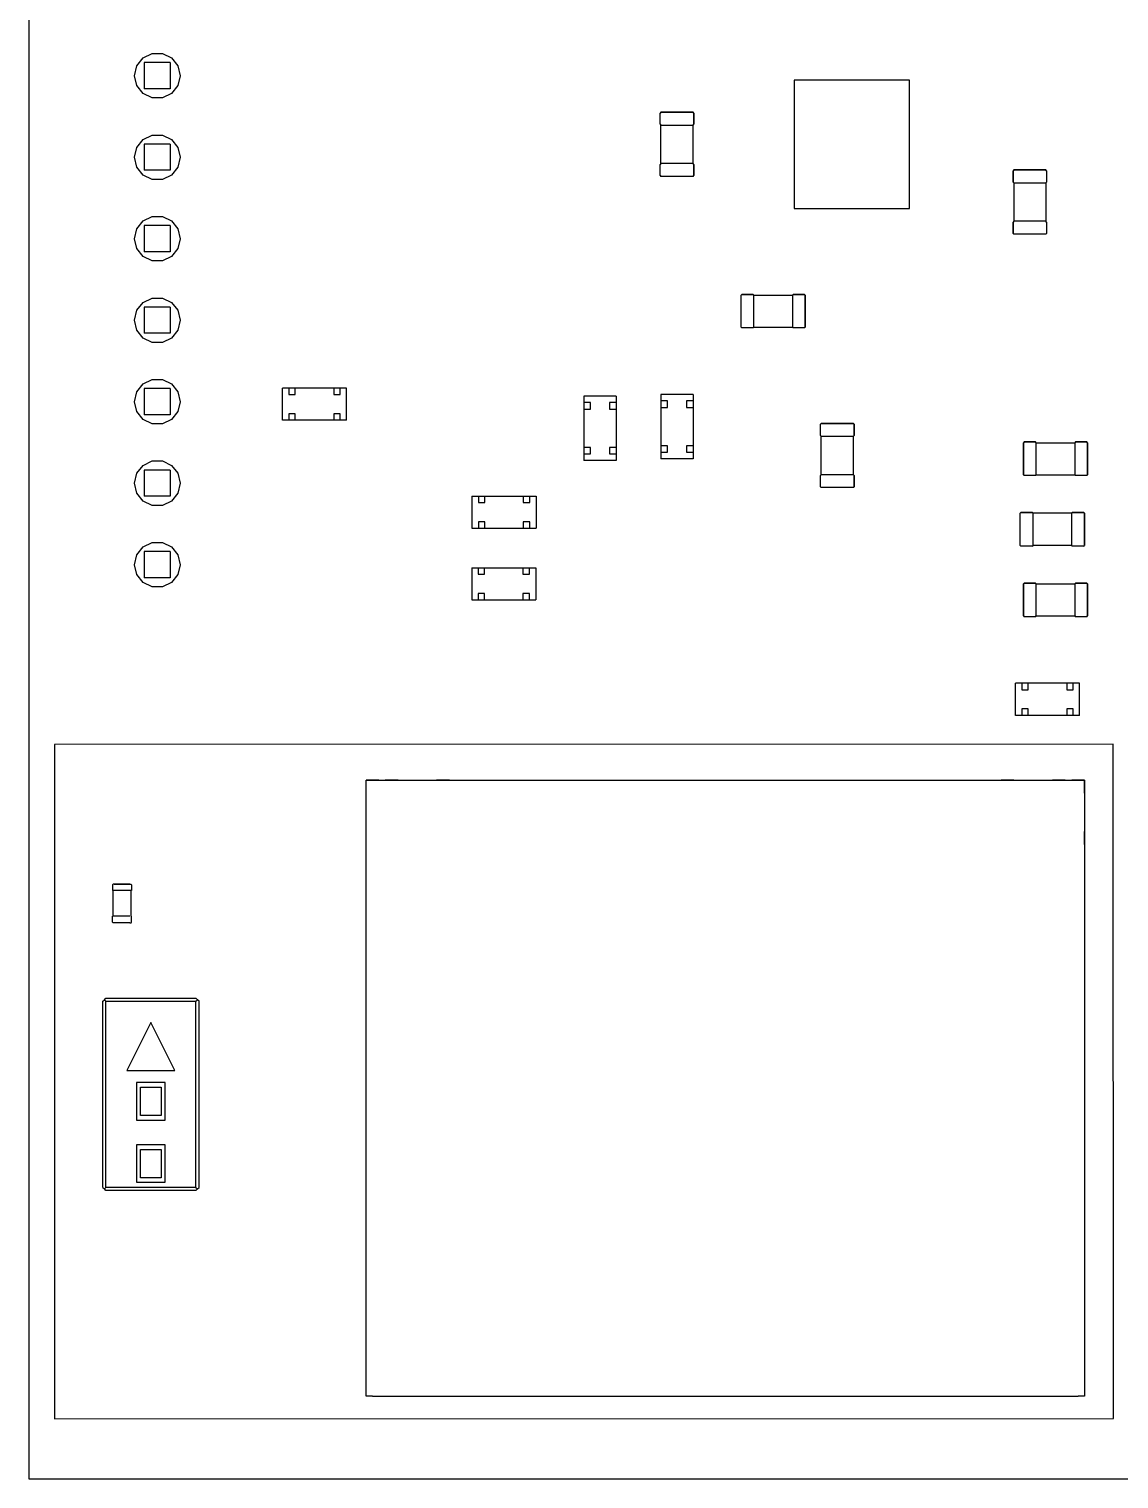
# Model space of a CAD drawing. Header units: millimetres. Extents: x -50 to 227, y -72 to 118.
# Drawn here: x 0 to 16.99, y -51.61 to -29.01 of the extents above; entities that cross this region are included whole.
import ezdxf

# ---------------------------------------------------------------- set-up
doc = ezdxf.new("R2010")
doc.units = ezdxf.units.MM
doc.layers.add('VISIBLE', color=7, linetype='Continuous')

msp = doc.modelspace()

# ---------------------------------------------------------------- linework, layer by layer
at = {"layer": 'VISIBLE'}
for points in [[(0, -21.61), (0, -51.61)], [(2.355, -29.741), (2.32, -29.895), (2.221, -30.019), (2.079, -30.087), (1.921, -30.087), (1.779, -30.019), (1.68, -29.895), (1.645, -29.741), (1.68, -29.587), (1.779, -29.464), (1.921, -29.395), (2.079, -29.395), (2.221, -29.464), (2.32, -29.587), (2.355, -29.741)], [(2.203, -29.537), (1.796, -29.537)], [(1.796, -29.537), (1.796, -29.944)], [(2.203, -29.537), (2.203, -29.944)], [(13.725, -29.81), (11.925, -29.81)], [(11.925, -29.81), (11.925, -31.81)], [(13.725, -31.81), (13.725, -29.81)], [(2.203, -29.944), (1.796, -29.944)], [(9.85, -30.31), (9.838, -30.322)], [(9.85, -30.31), (9.838, -30.322)], [(9.838, -30.498), (9.838, -30.322)], [(9.838, -30.498), (9.85, -30.51)], [(10.35, -30.31), (9.85, -30.31)], [(9.85, -30.31), (10.35, -30.31)], [(10.362, -30.322), (10.35, -30.31)], [(10.362, -30.322), (10.35, -30.31)], [(10.35, -30.51), (10.362, -30.498)], [(10.362, -30.498), (10.362, -30.322)], [(10.362, -30.322), (10.362, -30.498)], [(2.355, -31.011), (2.32, -31.165), (2.221, -31.289), (2.079, -31.357), (1.921, -31.357), (1.779, -31.289), (1.68, -31.165), (1.645, -31.011), (1.68, -30.857), (1.779, -30.734), (1.921, -30.665), (2.079, -30.665), (2.221, -30.734), (2.32, -30.857), (2.355, -31.011)], [(9.85, -31.11), (9.85, -30.51)], [(9.85, -30.51), (10.35, -30.51)], [(10.35, -31.11), (10.35, -30.51)], [(2.203, -30.807), (1.796, -30.807)], [(1.796, -30.807), (1.796, -31.214)], [(2.203, -30.807), (2.203, -31.214)], [(9.85, -31.11), (9.838, -31.122)], [(9.85, -31.11), (9.838, -31.122)], [(9.838, -31.298), (9.838, -31.122)], [(10.35, -31.11), (9.85, -31.11)], [(10.362, -31.122), (10.35, -31.11)], [(10.362, -31.122), (10.35, -31.11)], [(10.362, -31.298), (10.362, -31.122)], [(10.362, -31.122), (10.362, -31.298)], [(2.203, -31.214), (1.796, -31.214)], [(9.838, -31.298), (9.85, -31.31)], [(10.35, -31.31), (9.85, -31.31)], [(10.35, -31.31), (10.362, -31.298)], [(15.35, -31.21), (15.338, -31.222)], [(15.35, -31.21), (15.338, -31.222)], [(15.338, -31.222), (15.338, -31.398)], [(15.338, -31.398), (15.338, -31.222)], [(15.338, -31.398), (15.35, -31.41)], [(15.85, -31.21), (15.35, -31.21)], [(15.35, -31.21), (15.85, -31.21)], [(15.35, -31.41), (15.35, -32.01)], [(15.35, -31.41), (15.85, -31.41)], [(15.862, -31.222), (15.85, -31.21)], [(15.862, -31.222), (15.85, -31.21)], [(15.85, -31.41), (15.862, -31.398)], [(15.85, -31.41), (15.85, -32.01)], [(15.862, -31.222), (15.862, -31.398)], [(11.925, -31.81), (13.725, -31.81)], [(2.355, -32.281), (2.32, -32.435), (2.221, -32.559), (2.079, -32.627), (1.921, -32.627), (1.779, -32.559), (1.68, -32.435), (1.645, -32.281), (1.68, -32.127), (1.779, -32.004), (1.921, -31.935), (2.079, -31.935), (2.221, -32.004), (2.32, -32.127), (2.355, -32.281)], [(2.203, -32.077), (1.796, -32.077)], [(1.796, -32.077), (1.796, -32.484)], [(2.203, -32.077), (2.203, -32.484)], [(15.35, -32.01), (15.338, -32.022)], [(15.35, -32.01), (15.338, -32.022)], [(15.338, -32.022), (15.338, -32.198)], [(15.338, -32.198), (15.338, -32.022)], [(15.85, -32.01), (15.35, -32.01)], [(15.862, -32.022), (15.85, -32.01)], [(15.862, -32.022), (15.85, -32.01)], [(15.862, -32.022), (15.862, -32.198)], [(15.338, -32.198), (15.35, -32.21)], [(15.85, -32.21), (15.35, -32.21)], [(15.85, -32.21), (15.862, -32.198)], [(2.203, -32.484), (1.796, -32.484)], [(2.355, -33.551), (2.32, -33.705), (2.221, -33.829), (2.079, -33.897), (1.921, -33.897), (1.779, -33.829), (1.68, -33.705), (1.645, -33.551), (1.68, -33.397), (1.779, -33.274), (1.921, -33.205), (2.079, -33.205), (2.221, -33.274), (2.32, -33.397), (2.355, -33.551)], [(11.112, -33.148), (11.1, -33.16)], [(11.112, -33.148), (11.1, -33.16)], [(11.1, -33.66), (11.1, -33.16)], [(11.288, -33.148), (11.112, -33.148)], [(11.112, -33.148), (11.288, -33.148)], [(11.3, -33.16), (11.288, -33.148)], [(11.3, -33.16), (11.288, -33.148)], [(11.3, -33.16), (11.9, -33.16)], [(11.3, -33.66), (11.3, -33.16)], [(11.912, -33.148), (11.9, -33.16)], [(11.912, -33.148), (11.9, -33.16)], [(11.9, -33.16), (11.9, -33.66)], [(12.088, -33.148), (11.912, -33.148)], [(11.912, -33.148), (12.088, -33.148)], [(12.1, -33.16), (12.088, -33.148)], [(12.1, -33.16), (12.088, -33.148)], [(12.1, -33.16), (12.1, -33.66)], [(12.1, -33.66), (12.1, -33.16)], [(2.203, -33.347), (1.796, -33.347)], [(1.796, -33.347), (1.796, -33.754)], [(2.203, -33.347), (2.203, -33.754)], [(11.1, -33.66), (11.112, -33.672)], [(11.288, -33.672), (11.3, -33.66)], [(11.3, -33.66), (11.9, -33.66)], [(11.9, -33.66), (11.912, -33.672)], [(12.088, -33.672), (12.1, -33.66)], [(2.203, -33.754), (1.796, -33.754)], [(11.288, -33.672), (11.112, -33.672)], [(12.088, -33.672), (11.912, -33.672)], [(2.355, -34.821), (2.32, -34.975), (2.221, -35.099), (2.079, -35.167), (1.921, -35.167), (1.779, -35.099), (1.68, -34.975), (1.645, -34.821), (1.68, -34.667), (1.779, -34.544), (1.921, -34.475), (2.079, -34.475), (2.221, -34.544), (2.32, -34.667), (2.355, -34.821)], [(2.203, -34.617), (1.796, -34.617)], [(1.796, -34.617), (1.796, -35.024)], [(2.203, -34.617), (2.203, -35.024)], [(4.05, -34.61), (3.95, -34.61)], [(3.95, -35.11), (3.95, -34.61)], [(4.93, -34.61), (3.97, -34.61)], [(4.2, -34.61), (3.97, -34.61)], [(4.05, -34.61), (4.05, -34.71)], [(4.05, -34.71), (4.15, -34.71)], [(4.75, -34.61), (4.15, -34.61)], [(4.15, -34.71), (4.15, -34.61)], [(4.93, -34.61), (4.7, -34.61)], [(4.75, -34.61), (4.75, -34.71)], [(4.75, -34.71), (4.85, -34.71)], [(4.95, -34.61), (4.85, -34.61)], [(4.85, -34.71), (4.85, -34.61)], [(4.95, -35.11), (4.95, -34.61)], [(8.65, -34.735), (8.65, -34.835)], [(9.15, -34.735), (8.65, -34.735)], [(8.65, -34.755), (8.65, -34.985)], [(9.15, -34.735), (9.15, -34.835)], [(9.85, -34.71), (9.85, -34.81)], [(10.35, -34.71), (9.85, -34.71)], [(9.85, -34.73), (9.85, -34.96)], [(10.35, -34.71), (10.35, -34.81)], [(2.203, -35.024), (1.796, -35.024)], [(4.05, -35.01), (4.05, -35.11)], [(4.15, -35.01), (4.05, -35.01)], [(4.15, -35.11), (4.15, -35.01)], [(4.75, -35.01), (4.75, -35.11)], [(4.85, -35.01), (4.75, -35.01)], [(4.85, -35.11), (4.85, -35.01)], [(8.65, -34.835), (8.65, -34.935)], [(8.75, -34.835), (8.65, -34.835)], [(8.65, -34.935), (8.75, -34.935)], [(8.65, -34.935), (8.65, -35.535)], [(8.75, -34.935), (8.75, -34.835)], [(9.05, -34.835), (9.05, -34.935)], [(9.15, -34.835), (9.05, -34.835)], [(9.05, -34.935), (9.15, -34.935)], [(9.15, -34.835), (9.15, -34.935)], [(9.15, -34.935), (9.15, -35.535)], [(9.85, -34.81), (9.85, -34.91)], [(9.95, -34.81), (9.85, -34.81)], [(9.85, -34.91), (9.95, -34.91)], [(9.85, -34.91), (9.85, -35.51)], [(9.95, -34.91), (9.95, -34.81)], [(10.25, -34.81), (10.25, -34.91)], [(10.35, -34.81), (10.25, -34.81)], [(10.25, -34.91), (10.35, -34.91)], [(10.35, -34.81), (10.35, -34.91)], [(10.35, -34.91), (10.35, -35.51)], [(4.05, -35.11), (3.95, -35.11)], [(4.15, -35.11), (4.05, -35.11)], [(4.75, -35.11), (4.15, -35.11)], [(4.85, -35.11), (4.75, -35.11)], [(4.95, -35.11), (4.85, -35.11)], [(12.35, -35.16), (12.338, -35.172)], [(12.35, -35.16), (12.338, -35.172)], [(12.338, -35.348), (12.338, -35.172)], [(12.85, -35.16), (12.35, -35.16)], [(12.35, -35.16), (12.85, -35.16)], [(12.862, -35.172), (12.85, -35.16)], [(12.862, -35.172), (12.85, -35.16)], [(12.862, -35.348), (12.862, -35.172)], [(12.862, -35.172), (12.862, -35.348)], [(9.85, -35.46), (9.85, -35.69)], [(12.338, -35.348), (12.35, -35.36)], [(12.35, -35.96), (12.35, -35.36)], [(12.35, -35.36), (12.85, -35.36)], [(12.85, -35.36), (12.862, -35.348)], [(12.85, -35.96), (12.85, -35.36)], [(15.512, -35.448), (15.5, -35.46)], [(15.512, -35.448), (15.5, -35.46)], [(15.5, -35.46), (15.5, -35.96)], [(15.5, -35.96), (15.5, -35.46)], [(15.688, -35.448), (15.512, -35.448)], [(15.512, -35.448), (15.688, -35.448)], [(15.7, -35.46), (15.688, -35.448)], [(15.7, -35.46), (15.688, -35.448)], [(15.7, -35.46), (16.3, -35.46)], [(15.7, -35.96), (15.7, -35.46)], [(16.312, -35.448), (16.3, -35.46)], [(16.312, -35.448), (16.3, -35.46)], [(16.3, -35.46), (16.3, -35.96)], [(16.488, -35.448), (16.312, -35.448)], [(16.312, -35.448), (16.488, -35.448)], [(16.5, -35.46), (16.488, -35.448)], [(16.5, -35.46), (16.488, -35.448)], [(16.5, -35.46), (16.5, -35.96)], [(16.5, -35.96), (16.5, -35.46)], [(8.65, -35.485), (8.65, -35.715)], [(8.65, -35.535), (8.65, -35.635)], [(8.75, -35.535), (8.65, -35.535)], [(8.65, -35.635), (8.75, -35.635)], [(8.65, -35.635), (8.65, -35.735)], [(8.75, -35.635), (8.75, -35.535)], [(9.15, -35.535), (9.05, -35.535)], [(9.05, -35.535), (9.05, -35.635)], [(9.05, -35.635), (9.15, -35.635)], [(9.15, -35.535), (9.15, -35.635)], [(9.15, -35.635), (9.15, -35.735)], [(9.85, -35.51), (9.85, -35.61)], [(9.95, -35.51), (9.85, -35.51)], [(9.85, -35.61), (9.95, -35.61)], [(9.85, -35.61), (9.85, -35.71)], [(9.95, -35.61), (9.95, -35.51)], [(10.35, -35.51), (10.25, -35.51)], [(10.25, -35.51), (10.25, -35.61)], [(10.25, -35.61), (10.35, -35.61)], [(10.35, -35.51), (10.35, -35.61)], [(10.35, -35.61), (10.35, -35.71)], [(2.355, -36.091), (2.32, -36.245), (2.221, -36.369), (2.079, -36.437), (1.921, -36.437), (1.779, -36.369), (1.68, -36.245), (1.645, -36.091), (1.68, -35.937), (1.779, -35.814), (1.921, -35.745), (2.079, -35.745), (2.221, -35.814), (2.32, -35.937), (2.355, -36.091)], [(2.203, -35.887), (1.796, -35.887)], [(1.796, -35.887), (1.796, -36.294)], [(2.203, -35.887), (2.203, -36.294)], [(9.15, -35.735), (8.65, -35.735)], [(10.35, -35.71), (9.85, -35.71)], [(12.35, -35.96), (12.338, -35.972)], [(12.35, -35.96), (12.338, -35.972)], [(12.338, -36.148), (12.338, -35.972)], [(12.338, -36.148), (12.35, -36.16)], [(12.85, -35.96), (12.35, -35.96)], [(12.862, -35.972), (12.85, -35.96)], [(12.862, -35.972), (12.85, -35.96)], [(12.85, -36.16), (12.862, -36.148)], [(12.862, -36.148), (12.862, -35.972)], [(12.862, -35.972), (12.862, -36.148)], [(15.5, -35.96), (15.512, -35.972)], [(15.688, -35.972), (15.512, -35.972)], [(15.688, -35.972), (15.7, -35.96)], [(15.7, -35.96), (16.3, -35.96)], [(16.3, -35.96), (16.312, -35.972)], [(16.488, -35.972), (16.312, -35.972)], [(16.488, -35.972), (16.5, -35.96)], [(2.203, -36.294), (1.796, -36.294)], [(6.905, -36.293), (6.905, -36.793)], [(6.905, -36.293), (7.005, -36.293)], [(6.925, -36.293), (7.155, -36.293)], [(7.005, -36.293), (7.105, -36.293)], [(7.005, -36.293), (7.005, -36.393)], [(7.105, -36.293), (7.705, -36.293)], [(7.105, -36.393), (7.105, -36.293)], [(7.655, -36.293), (7.885, -36.293)], [(7.705, -36.293), (7.805, -36.293)], [(7.705, -36.293), (7.705, -36.393)], [(7.805, -36.293), (7.905, -36.293)], [(7.805, -36.393), (7.805, -36.293)], [(7.905, -36.293), (7.905, -36.793)], [(12.85, -36.16), (12.35, -36.16)], [(7.005, -36.393), (7.105, -36.393)], [(7.705, -36.393), (7.805, -36.393)], [(15.462, -36.548), (15.45, -36.56)], [(15.462, -36.548), (15.45, -36.56)], [(15.45, -37.06), (15.45, -36.56)], [(15.638, -36.548), (15.462, -36.548)], [(15.462, -36.548), (15.638, -36.548)], [(15.65, -36.56), (15.638, -36.548)], [(15.65, -36.56), (15.638, -36.548)], [(16.25, -36.56), (15.65, -36.56)], [(15.65, -37.06), (15.65, -36.56)], [(16.262, -36.548), (16.25, -36.56)], [(16.262, -36.548), (16.25, -36.56)], [(16.25, -36.56), (16.25, -37.06)], [(16.438, -36.548), (16.262, -36.548)], [(16.262, -36.548), (16.438, -36.548)], [(16.45, -36.56), (16.438, -36.548)], [(16.45, -36.56), (16.438, -36.548)], [(16.45, -37.06), (16.45, -36.56)], [(16.45, -36.56), (16.45, -37.06)], [(6.905, -36.793), (7.005, -36.793)], [(7.105, -36.693), (7.005, -36.693)], [(7.005, -36.693), (7.005, -36.793)], [(7.005, -36.793), (7.105, -36.793)], [(7.105, -36.793), (7.105, -36.693)], [(7.105, -36.793), (7.705, -36.793)], [(7.705, -36.693), (7.705, -36.793)], [(7.805, -36.693), (7.705, -36.693)], [(7.705, -36.793), (7.805, -36.793)], [(7.805, -36.793), (7.805, -36.693)], [(7.805, -36.793), (7.905, -36.793)], [(2.355, -37.361), (2.32, -37.515), (2.221, -37.639), (2.079, -37.707), (1.921, -37.707), (1.779, -37.639), (1.68, -37.515), (1.645, -37.361), (1.68, -37.207), (1.779, -37.084), (1.921, -37.015), (2.079, -37.015), (2.221, -37.084), (2.32, -37.207), (2.355, -37.361)], [(2.203, -37.157), (1.796, -37.157)], [(1.796, -37.157), (1.796, -37.564)], [(2.203, -37.157), (2.203, -37.564)], [(15.45, -37.06), (15.462, -37.072)], [(15.638, -37.072), (15.462, -37.072)], [(15.638, -37.072), (15.65, -37.06)], [(16.25, -37.06), (15.65, -37.06)], [(16.25, -37.06), (16.262, -37.072)], [(16.438, -37.072), (16.262, -37.072)], [(16.438, -37.072), (16.45, -37.06)], [(6.9, -37.41), (6.9, -37.91)], [(6.9, -37.41), (7, -37.41)], [(6.92, -37.41), (7.15, -37.41)], [(7, -37.41), (7.1, -37.41)], [(7, -37.41), (7, -37.51)], [(7, -37.51), (7.1, -37.51)], [(7.1, -37.41), (7.7, -37.41)], [(7.1, -37.51), (7.1, -37.41)], [(7.65, -37.41), (7.88, -37.41)], [(7.7, -37.41), (7.8, -37.41)], [(7.7, -37.41), (7.7, -37.51)], [(7.7, -37.51), (7.8, -37.51)], [(7.8, -37.41), (7.9, -37.41)], [(7.8, -37.51), (7.8, -37.41)], [(7.9, -37.41), (7.9, -37.91)], [(2.203, -37.564), (1.796, -37.564)], [(15.512, -37.648), (15.5, -37.66)], [(15.512, -37.648), (15.5, -37.66)], [(15.5, -37.66), (15.5, -38.16)], [(15.5, -38.16), (15.5, -37.66)], [(15.688, -37.648), (15.512, -37.648)], [(15.512, -37.648), (15.688, -37.648)], [(15.7, -37.66), (15.688, -37.648)], [(15.7, -37.66), (15.688, -37.648)], [(15.7, -37.66), (16.3, -37.66)], [(15.7, -38.16), (15.7, -37.66)], [(16.312, -37.648), (16.3, -37.66)], [(16.312, -37.648), (16.3, -37.66)], [(16.3, -37.66), (16.3, -38.16)], [(16.488, -37.648), (16.312, -37.648)], [(16.312, -37.648), (16.488, -37.648)], [(16.5, -37.66), (16.488, -37.648)], [(16.5, -37.66), (16.488, -37.648)], [(16.5, -37.66), (16.5, -38.16)], [(16.5, -38.16), (16.5, -37.66)], [(6.9, -37.91), (7, -37.91)], [(7.1, -37.81), (7, -37.81)], [(7, -37.81), (7, -37.91)], [(7, -37.91), (7.1, -37.91)], [(7.1, -37.91), (7.1, -37.81)], [(7.1, -37.91), (7.7, -37.91)], [(7.7, -37.81), (7.7, -37.91)], [(7.8, -37.81), (7.7, -37.81)], [(7.7, -37.91), (7.8, -37.91)], [(7.8, -37.91), (7.8, -37.81)], [(7.8, -37.91), (7.9, -37.91)], [(15.5, -38.16), (15.512, -38.172)], [(15.688, -38.172), (15.512, -38.172)], [(15.688, -38.172), (15.7, -38.16)], [(15.7, -38.16), (16.3, -38.16)], [(16.3, -38.16), (16.312, -38.172)], [(16.488, -38.172), (16.312, -38.172)], [(16.488, -38.172), (16.5, -38.16)], [(15.475, -39.21), (15.375, -39.21)], [(15.375, -39.71), (15.375, -39.21)], [(16.355, -39.21), (15.395, -39.21)], [(15.625, -39.21), (15.395, -39.21)], [(15.475, -39.21), (15.475, -39.31)], [(15.475, -39.31), (15.575, -39.31)], [(16.175, -39.21), (15.575, -39.21)], [(15.575, -39.31), (15.575, -39.21)], [(16.355, -39.21), (16.125, -39.21)], [(16.175, -39.21), (16.175, -39.31)], [(16.175, -39.31), (16.275, -39.31)], [(16.375, -39.21), (16.275, -39.21)], [(16.275, -39.31), (16.275, -39.21)], [(16.375, -39.71), (16.375, -39.21)], [(15.475, -39.71), (15.375, -39.71)], [(15.475, -39.61), (15.475, -39.71)], [(15.575, -39.61), (15.475, -39.61)], [(15.575, -39.71), (15.475, -39.71)], [(15.575, -39.71), (15.575, -39.61)], [(16.175, -39.71), (15.575, -39.71)], [(16.175, -39.61), (16.175, -39.71)], [(16.275, -39.61), (16.175, -39.61)], [(16.275, -39.71), (16.175, -39.71)], [(16.275, -39.71), (16.275, -39.61)], [(16.375, -39.71), (16.275, -39.71)], [(16.9, -40.16), (0.395, -40.165)], [(0.395, -40.165), (0.4, -50.67)], [(16.905, -50.665), (16.9, -40.16)], [(5.253, -40.721), (5.282, -40.721), (5.353, -40.721)], [(5.253, -50.321), (5.253, -40.721)], [(5.453, -40.721), (5.253, -40.721)], [(5.353, -40.721), (16.353, -40.721)], [(5.453, -40.721), (5.453, -40.721), (5.453, -40.721), (5.453, -40.721), (5.453, -40.721), (5.453, -40.721), (5.453, -40.721), (5.453, -40.721), (5.453, -40.721), (5.453, -40.721), (5.453, -40.721), (5.453, -40.721), (5.453, -40.721), (5.453, -40.721), (5.453, -40.721)], [(5.753, -40.721), (5.612, -40.721), (5.568, -40.721), (5.553, -40.721)], [(6.553, -40.721), (6.538, -40.721), (6.495, -40.721), (6.353, -40.721)], [(15.353, -40.721), (15.212, -40.721), (15.168, -40.721), (15.153, -40.721)], [(16.153, -40.721), (16.138, -40.721), (16.095, -40.721), (15.953, -40.721)], [(16.253, -40.721), (16.253, -40.721), (16.253, -40.721), (16.253, -40.721), (16.253, -40.721), (16.253, -40.721), (16.253, -40.721), (16.253, -40.721), (16.253, -40.721), (16.253, -40.721), (16.253, -40.721), (16.253, -40.721), (16.253, -40.721), (16.253, -40.721), (16.253, -40.721)], [(16.453, -40.721), (16.253, -40.721)], [(16.353, -40.721), (16.424, -40.721), (16.453, -40.721)], [(16.453, -40.921), (16.453, -40.899), (16.453, -40.877), (16.453, -40.855), (16.453, -40.835), (16.453, -40.815), (16.453, -40.797), (16.453, -40.78), (16.453, -40.765), (16.453, -40.752), (16.453, -40.741), (16.453, -40.733), (16.453, -40.726), (16.453, -40.723), (16.453, -40.721)], [(16.453, -40.721), (16.453, -50.321)], [(16.453, -41.721), (16.453, -41.72), (16.453, -41.716), (16.453, -41.71), (16.453, -41.702), (16.453, -41.691), (16.453, -41.678), (16.453, -41.663), (16.453, -41.646), (16.453, -41.628), (16.453, -41.608), (16.453, -41.587), (16.453, -41.566), (16.453, -41.544), (16.453, -41.521)], [(1.3, -42.35), (1.31, -42.34)], [(1.3, -42.35), (1.31, -42.34)], [(1.3, -42.35), (1.3, -42.44)], [(1.33, -42.44), (1.3, -42.44)], [(1.33, -42.34), (1.31, -42.34), (1.31, -42.34)], [(1.31, -42.84), (1.31, -42.44)], [(1.33, -42.34), (1.57, -42.34)], [(1.57, -42.34), (1.33, -42.34)], [(1.57, -42.44), (1.33, -42.44)], [(1.57, -42.34), (1.59, -42.34), (1.59, -42.34)], [(1.6, -42.44), (1.57, -42.44)], [(1.59, -42.34), (1.6, -42.35)], [(1.59, -42.34), (1.6, -42.35)], [(1.59, -42.84), (1.59, -42.44)], [(1.6, -42.35), (1.6, -42.44)], [(1.33, -42.84), (1.3, -42.84)], [(1.3, -42.93), (1.3, -42.84)], [(1.31, -42.94), (1.3, -42.93)], [(1.33, -42.84), (1.31, -42.84)], [(1.57, -42.84), (1.33, -42.84)], [(1.57, -42.84), (1.33, -42.84)], [(1.59, -42.94), (1.6, -42.93)], [(1.6, -42.93), (1.6, -42.84)], [(1.33, -42.94), (1.31, -42.94), (1.31, -42.94)], [(1.57, -42.94), (1.33, -42.94)], [(1.57, -42.94), (1.59, -42.94), (1.59, -42.94)], [(1.15, -44.165), (1.175, -44.14)], [(1.15, -47.065), (1.15, -44.165)], [(1.175, -44.14), (1.2, -44.115)], [(1.2, -44.165), (1.175, -44.14)], [(1.2, -44.115), (2.6, -44.115)], [(1.2, -47.065), (1.2, -44.165)], [(1.2, -44.165), (2.6, -44.165)], [(2.625, -44.14), (2.6, -44.115)], [(2.6, -44.165), (2.625, -44.14)], [(2.6, -47.065), (2.6, -44.165)], [(2.65, -44.165), (2.625, -44.14)], [(2.65, -47.065), (2.65, -44.165)], [(1.9, -44.495), (1.525, -45.245)], [(2.275, -45.245), (1.9, -44.495)], [(2.275, -45.245), (1.9, -44.495)], [(1.525, -45.245), (2.275, -45.245)], [(2.124, -45.433), (1.676, -45.433)], [(1.676, -45.433), (1.676, -46.017)], [(1.739, -45.505), (2.062, -45.505)], [(1.739, -45.945), (1.739, -45.505)], [(2.062, -45.505), (2.062, -45.945)], [(2.124, -46.017), (2.124, -45.433)], [(1.676, -46.017), (2.124, -46.017)], [(2.062, -45.945), (1.739, -45.945)], [(2.124, -46.403), (1.676, -46.403)], [(1.676, -46.403), (1.676, -46.986)], [(1.738, -46.475), (2.062, -46.475)], [(1.738, -46.914), (1.738, -46.475)], [(2.062, -46.475), (2.062, -46.914)], [(2.124, -46.986), (2.124, -46.403)], [(1.676, -46.986), (2.124, -46.986)], [(2.062, -46.914), (1.738, -46.914)], [(1.15, -47.065), (1.175, -47.09)], [(1.175, -47.09), (1.2, -47.065)], [(1.2, -47.115), (1.175, -47.09)], [(2.6, -47.065), (1.2, -47.065)], [(2.6, -47.115), (1.2, -47.115)], [(2.6, -47.065), (2.625, -47.09)], [(2.6, -47.115), (2.625, -47.09)], [(2.625, -47.09), (2.65, -47.065)], [(5.353, -50.321), (5.282, -50.321), (5.253, -50.321)], [(5.353, -50.321), (16.353, -50.321)], [(16.453, -50.321), (16.424, -50.321), (16.353, -50.321)], [(0.4, -50.67), (16.905, -50.665)], [(0, -51.61), (18.1, -51.61)]]:
    msp.add_lwpolyline(points, dxfattribs=at)

doc.saveas('drawing.dxf')
